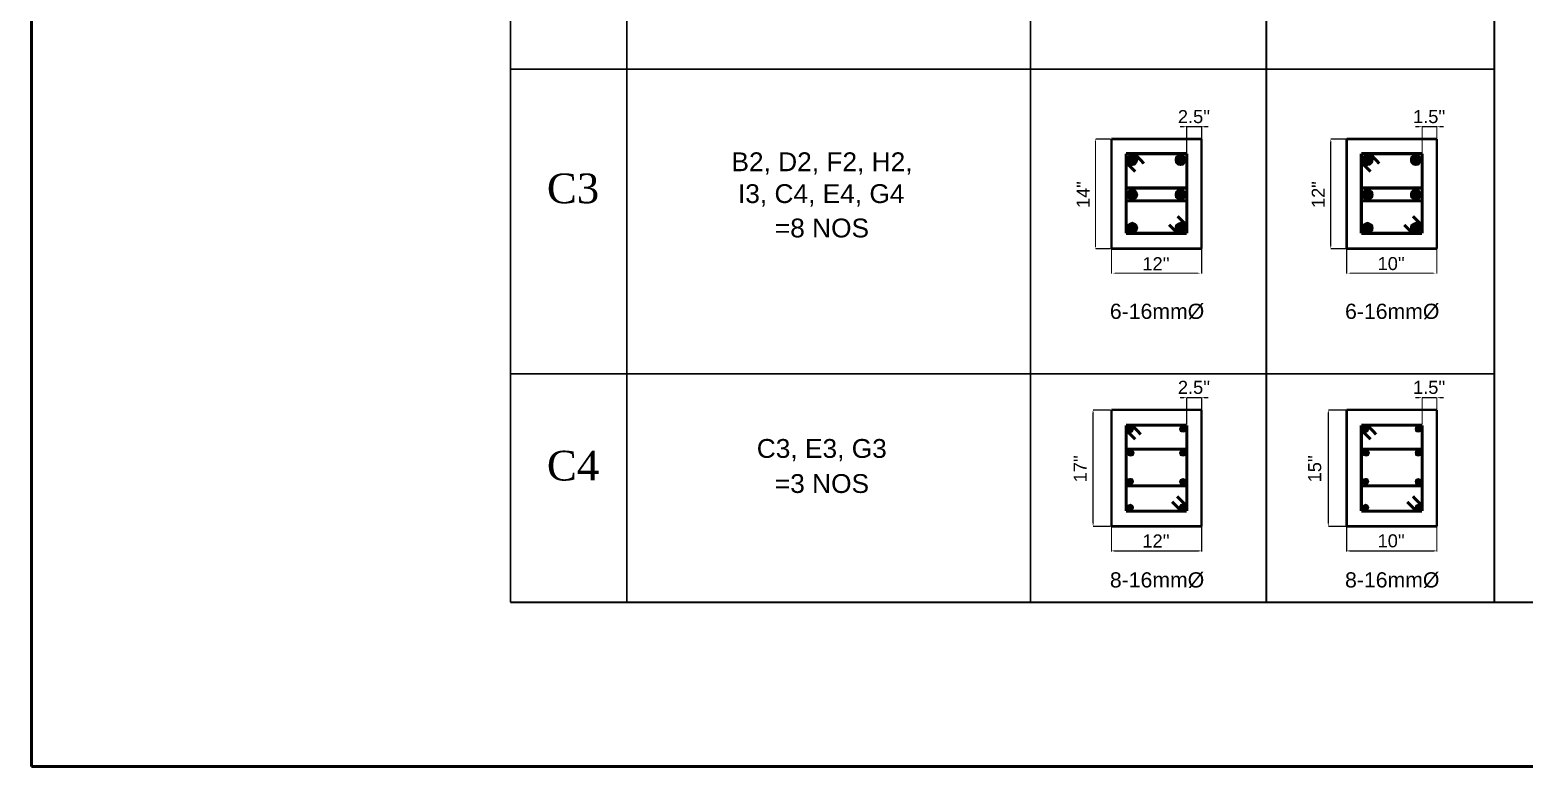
# Model space of a CAD drawing. Header units: millimetres. Extents: x 5 to 350, y 3 to 213.
# Drawn here: x 5 to 211.5, y 2.9 to 104.9 of the extents above; entities that cross this region are included whole.
import ezdxf

# ---------------------------------------------------------------- set-up
doc = ezdxf.new("R2010")
doc.units = ezdxf.units.MM
for name, color, linetype in [('H', 251, 'Continuous'), ('P', 255, 'Continuous'), ('T', 255, 'Continuous')]:
    doc.layers.add(name, color=color, linetype=linetype)
doc.styles.get("Standard").update_dxf_attribs({"font": 'arial.ttf'})

msp = doc.modelspace()

# ---------------------------------------------------------------- hatches: boundary and pattern name
at = {"layer": 'H', "linetype": 'Continuous'}
for points in [[(164.43, 91.44), (164.43, 91.616), (164.924, 91.528), (164.43, 91.44)], [(167.393, 91.44), (166.97, 91.528), (167.393, 91.616), (167.393, 91.44)], [(196.938, 91.44), (196.938, 91.616), (197.45, 91.528), (196.938, 91.44)], [(199.99, 91.44), (199.478, 91.528), (199.99, 91.616), (199.99, 91.44)], [(152.224, 89.412), (152.312, 89.835), (152.4, 89.412), (152.224, 89.412)], [(184.75, 89.412), (184.82, 89.835), (184.908, 89.412), (184.75, 89.412)], [(156.545, 86.96), (156.633, 87.383), (157.392, 86.96), (156.545, 86.96)], [(156.633, 86.536), (156.545, 86.96), (157.392, 86.96), (156.633, 86.536)], [(157.392, 86.96), (156.633, 87.383), (156.968, 87.63), (157.392, 86.96)], [(156.968, 86.184), (156.633, 86.536), (157.392, 86.96), (156.968, 86.184)], [(157.392, 86.96), (156.968, 87.63), (157.392, 87.806), (157.392, 86.96)], [(157.392, 86.113), (156.968, 86.184), (157.392, 86.96), (157.392, 86.113)], [(157.392, 86.96), (157.392, 87.806), (157.815, 87.63), (157.392, 86.96)], [(157.392, 86.96), (157.815, 87.63), (158.08, 87.383), (157.392, 86.96)], [(157.392, 86.96), (158.08, 87.383), (158.238, 86.96), (157.392, 86.96)], [(157.392, 86.113), (157.392, 86.96), (157.815, 86.184), (157.392, 86.113)], [(157.815, 86.184), (157.392, 86.96), (158.08, 86.536), (157.815, 86.184)], [(158.08, 86.536), (157.392, 86.96), (158.238, 86.96), (158.08, 86.536)], [(163.23, 86.96), (163.318, 87.383), (164.077, 86.96), (163.23, 86.96)], [(163.318, 86.536), (163.23, 86.96), (164.077, 86.96), (163.318, 86.536)], [(164.077, 86.96), (163.318, 87.383), (163.654, 87.63), (164.077, 86.96)], [(163.654, 86.184), (163.318, 86.536), (164.077, 86.96), (163.654, 86.184)], [(164.077, 86.96), (163.654, 87.63), (164.077, 87.806), (164.077, 86.96)], [(164.077, 86.113), (163.654, 86.184), (164.077, 86.96), (164.077, 86.113)], [(164.077, 86.96), (164.077, 87.806), (164.5, 87.63), (164.077, 86.96)], [(164.077, 86.96), (164.5, 87.63), (164.765, 87.383), (164.077, 86.96)], [(164.077, 86.96), (164.765, 87.383), (164.853, 86.96), (164.077, 86.96)], [(164.077, 86.113), (164.077, 86.96), (164.5, 86.184), (164.077, 86.113)], [(164.5, 86.184), (164.077, 86.96), (164.765, 86.536), (164.5, 86.184)], [(164.765, 86.536), (164.077, 86.96), (164.853, 86.96), (164.765, 86.536)], [(189.054, 86.96), (189.142, 87.383), (189.9, 86.96), (189.054, 86.96)], [(189.142, 86.536), (189.054, 86.96), (189.9, 86.96), (189.142, 86.536)], [(189.9, 86.96), (189.142, 87.383), (189.477, 87.63), (189.9, 86.96)], [(189.477, 86.184), (189.142, 86.536), (189.9, 86.96), (189.477, 86.184)], [(189.9, 86.96), (189.477, 87.63), (189.9, 87.806), (189.9, 86.96)], [(189.9, 86.113), (189.477, 86.184), (189.9, 86.96), (189.9, 86.113)], [(189.9, 86.96), (189.9, 87.806), (190.324, 87.63), (189.9, 86.96)], [(189.9, 86.96), (190.324, 87.63), (190.676, 87.383), (189.9, 86.96)], [(189.9, 86.96), (190.676, 87.383), (190.747, 86.96), (189.9, 86.96)], [(189.9, 86.113), (189.9, 86.96), (190.324, 86.184), (189.9, 86.113)], [(190.324, 86.184), (189.9, 86.96), (190.676, 86.536), (190.324, 86.184)], [(190.676, 86.536), (189.9, 86.96), (190.747, 86.96), (190.676, 86.536)], [(195.756, 86.96), (195.827, 87.383), (196.603, 86.96), (195.756, 86.96)], [(195.827, 86.536), (195.756, 86.96), (196.603, 86.96), (195.827, 86.536)], [(196.603, 86.96), (195.827, 87.383), (196.18, 87.63), (196.603, 86.96)], [(196.18, 86.184), (195.827, 86.536), (196.603, 86.96), (196.18, 86.184)], [(196.603, 86.96), (196.18, 87.63), (196.603, 87.806), (196.603, 86.96)], [(196.603, 86.113), (196.18, 86.184), (196.603, 86.96), (196.603, 86.113)], [(196.603, 86.96), (196.603, 87.806), (197.026, 87.63), (196.603, 86.96)], [(196.603, 86.96), (197.026, 87.63), (197.273, 87.383), (196.603, 86.96)], [(196.603, 86.96), (197.273, 87.383), (197.45, 86.96), (196.603, 86.96)], [(196.603, 86.113), (196.603, 86.96), (197.026, 86.184), (196.603, 86.113)], [(197.026, 86.184), (196.603, 86.96), (197.273, 86.536), (197.026, 86.184)], [(197.273, 86.536), (196.603, 86.96), (197.45, 86.96), (197.273, 86.536)], [(157.392, 82.127), (156.633, 82.55), (156.968, 82.885), (157.392, 82.127)], [(157.392, 82.127), (156.968, 82.885), (157.392, 82.973), (157.392, 82.127)], [(157.392, 82.127), (157.392, 82.973), (157.815, 82.885), (157.392, 82.127)], [(157.392, 82.127), (157.815, 82.885), (158.08, 82.55), (157.392, 82.127)], [(164.077, 82.127), (163.318, 82.55), (163.654, 82.885), (164.077, 82.127)], [(164.077, 82.127), (163.654, 82.885), (164.077, 82.973), (164.077, 82.127)], [(164.077, 82.127), (164.077, 82.973), (164.5, 82.885), (164.077, 82.127)], [(164.077, 82.127), (164.5, 82.885), (164.765, 82.55), (164.077, 82.127)], [(189.9, 82.127), (189.142, 82.55), (189.477, 82.885), (189.9, 82.127)], [(189.9, 82.127), (189.477, 82.885), (189.9, 82.973), (189.9, 82.127)], [(189.9, 82.127), (189.9, 82.973), (190.324, 82.885), (189.9, 82.127)], [(189.9, 82.127), (190.324, 82.885), (190.676, 82.55), (189.9, 82.127)], [(196.603, 82.127), (195.827, 82.55), (196.18, 82.885), (196.603, 82.127)], [(196.603, 82.127), (196.18, 82.885), (196.603, 82.973), (196.603, 82.127)], [(196.603, 82.127), (196.603, 82.973), (197.026, 82.885), (196.603, 82.127)], [(196.603, 82.127), (197.026, 82.885), (197.273, 82.55), (196.603, 82.127)], [(156.545, 82.127), (156.633, 82.55), (157.392, 82.127), (156.545, 82.127)], [(156.633, 81.703), (156.545, 82.127), (157.392, 82.127), (156.633, 81.703)], [(156.968, 81.456), (156.633, 81.703), (157.392, 82.127), (156.968, 81.456)], [(157.392, 81.28), (156.968, 81.456), (157.392, 82.127), (157.392, 81.28)], [(157.392, 82.127), (158.08, 82.55), (158.238, 82.127), (157.392, 82.127)], [(157.392, 81.28), (157.392, 82.127), (157.815, 81.456), (157.392, 81.28)], [(157.815, 81.456), (157.392, 82.127), (158.08, 81.703), (157.815, 81.456)], [(158.08, 81.703), (157.392, 82.127), (158.238, 82.127), (158.08, 81.703)], [(163.23, 82.127), (163.318, 82.55), (164.077, 82.127), (163.23, 82.127)], [(163.318, 81.703), (163.23, 82.127), (164.077, 82.127), (163.318, 81.703)], [(163.654, 81.456), (163.318, 81.703), (164.077, 82.127), (163.654, 81.456)], [(164.077, 81.28), (163.654, 81.456), (164.077, 82.127), (164.077, 81.28)], [(164.077, 82.127), (164.765, 82.55), (164.853, 82.127), (164.077, 82.127)], [(164.077, 81.28), (164.077, 82.127), (164.5, 81.456), (164.077, 81.28)], [(164.5, 81.456), (164.077, 82.127), (164.765, 81.703), (164.5, 81.456)], [(164.765, 81.703), (164.077, 82.127), (164.853, 82.127), (164.765, 81.703)], [(189.054, 82.127), (189.142, 82.55), (189.9, 82.127), (189.054, 82.127)], [(189.142, 81.703), (189.054, 82.127), (189.9, 82.127), (189.142, 81.703)], [(189.477, 81.456), (189.142, 81.703), (189.9, 82.127), (189.477, 81.456)], [(189.9, 81.28), (189.477, 81.456), (189.9, 82.127), (189.9, 81.28)], [(189.9, 82.127), (190.676, 82.55), (190.747, 82.127), (189.9, 82.127)], [(189.9, 81.28), (189.9, 82.127), (190.324, 81.456), (189.9, 81.28)], [(190.324, 81.456), (189.9, 82.127), (190.676, 81.703), (190.324, 81.456)], [(190.676, 81.703), (189.9, 82.127), (190.747, 82.127), (190.676, 81.703)], [(195.756, 82.127), (195.827, 82.55), (196.603, 82.127), (195.756, 82.127)], [(195.827, 81.703), (195.756, 82.127), (196.603, 82.127), (195.827, 81.703)], [(196.18, 81.456), (195.827, 81.703), (196.603, 82.127), (196.18, 81.456)], [(196.603, 81.28), (196.18, 81.456), (196.603, 82.127), (196.603, 81.28)], [(196.603, 82.127), (197.273, 82.55), (197.45, 82.127), (196.603, 82.127)], [(196.603, 81.28), (196.603, 82.127), (197.026, 81.456), (196.603, 81.28)], [(197.026, 81.456), (196.603, 82.127), (197.273, 81.703), (197.026, 81.456)], [(197.273, 81.703), (196.603, 82.127), (197.45, 82.127), (197.273, 81.703)], [(156.545, 77.558), (156.633, 77.982), (157.392, 77.558), (156.545, 77.558)], [(156.633, 77.135), (156.545, 77.558), (157.392, 77.558), (156.633, 77.135)], [(157.392, 77.558), (156.633, 77.982), (156.968, 78.228), (157.392, 77.558)], [(156.968, 76.8), (156.633, 77.135), (157.392, 77.558), (156.968, 76.8)], [(157.392, 77.558), (156.968, 78.228), (157.392, 78.405), (157.392, 77.558)], [(157.392, 76.712), (156.968, 76.8), (157.392, 77.558), (157.392, 76.712)], [(157.392, 77.558), (157.392, 78.405), (157.815, 78.228), (157.392, 77.558)], [(157.392, 77.558), (157.815, 78.228), (158.08, 77.982), (157.392, 77.558)], [(157.392, 77.558), (158.08, 77.982), (158.238, 77.558), (157.392, 77.558)], [(157.392, 76.712), (157.392, 77.558), (157.815, 76.8), (157.392, 76.712)], [(157.815, 76.8), (157.392, 77.558), (158.08, 77.135), (157.815, 76.8)], [(158.08, 77.135), (157.392, 77.558), (158.238, 77.558), (158.08, 77.135)], [(163.23, 77.558), (163.318, 77.982), (164.077, 77.558), (163.23, 77.558)], [(163.318, 77.135), (163.23, 77.558), (164.077, 77.558), (163.318, 77.135)], [(164.077, 77.558), (163.318, 77.982), (163.654, 78.228), (164.077, 77.558)], [(163.654, 76.8), (163.318, 77.135), (164.077, 77.558), (163.654, 76.8)], [(164.077, 77.558), (163.654, 78.228), (164.077, 78.405), (164.077, 77.558)], [(164.077, 76.712), (163.654, 76.8), (164.077, 77.558), (164.077, 76.712)], [(164.077, 77.558), (164.077, 78.405), (164.5, 78.228), (164.077, 77.558)], [(164.077, 77.558), (164.5, 78.228), (164.765, 77.982), (164.077, 77.558)], [(164.077, 77.558), (164.765, 77.982), (164.853, 77.558), (164.077, 77.558)], [(164.077, 76.712), (164.077, 77.558), (164.5, 76.8), (164.077, 76.712)], [(164.5, 76.8), (164.077, 77.558), (164.765, 77.135), (164.5, 76.8)], [(164.765, 77.135), (164.077, 77.558), (164.853, 77.558), (164.765, 77.135)], [(189.054, 77.558), (189.142, 77.982), (189.9, 77.558), (189.054, 77.558)], [(189.142, 77.135), (189.054, 77.558), (189.9, 77.558), (189.142, 77.135)], [(189.9, 77.558), (189.142, 77.982), (189.477, 78.228), (189.9, 77.558)], [(189.477, 76.8), (189.142, 77.135), (189.9, 77.558), (189.477, 76.8)], [(189.9, 77.558), (189.477, 78.228), (189.9, 78.405), (189.9, 77.558)], [(189.9, 76.712), (189.477, 76.8), (189.9, 77.558), (189.9, 76.712)], [(189.9, 77.558), (189.9, 78.405), (190.324, 78.228), (189.9, 77.558)], [(189.9, 77.558), (190.324, 78.228), (190.676, 77.982), (189.9, 77.558)], [(189.9, 77.558), (190.676, 77.982), (190.747, 77.558), (189.9, 77.558)], [(189.9, 76.712), (189.9, 77.558), (190.324, 76.8), (189.9, 76.712)], [(190.324, 76.8), (189.9, 77.558), (190.676, 77.135), (190.324, 76.8)], [(190.676, 77.135), (189.9, 77.558), (190.747, 77.558), (190.676, 77.135)], [(195.756, 77.558), (195.827, 77.982), (196.603, 77.558), (195.756, 77.558)], [(195.827, 77.135), (195.756, 77.558), (196.603, 77.558), (195.827, 77.135)], [(196.603, 77.558), (195.827, 77.982), (196.18, 78.228), (196.603, 77.558)], [(196.18, 76.8), (195.827, 77.135), (196.603, 77.558), (196.18, 76.8)], [(196.603, 77.558), (196.18, 78.228), (196.603, 78.405), (196.603, 77.558)], [(196.603, 76.712), (196.18, 76.8), (196.603, 77.558), (196.603, 76.712)], [(196.603, 77.558), (196.603, 78.405), (197.026, 78.228), (196.603, 77.558)], [(196.603, 77.558), (197.026, 78.228), (197.273, 77.982), (196.603, 77.558)], [(196.603, 77.558), (197.273, 77.982), (197.45, 77.558), (196.603, 77.558)], [(196.603, 76.712), (196.603, 77.558), (197.026, 76.8), (196.603, 76.712)], [(197.026, 76.8), (196.603, 77.558), (197.273, 77.135), (197.026, 76.8)], [(197.273, 77.135), (196.603, 77.558), (197.45, 77.558), (197.273, 77.135)], [(152.312, 74.683), (152.224, 75.106), (152.4, 75.106), (152.312, 74.683)], [(184.82, 74.683), (184.75, 75.106), (184.908, 75.106), (184.82, 74.683)], [(154.94, 71.208), (154.517, 71.296), (154.94, 71.296), (154.94, 71.208)], [(166.546, 71.208), (166.546, 71.296), (166.97, 71.296), (166.546, 71.208)], [(187.448, 71.208), (187.025, 71.296), (187.448, 71.296), (187.448, 71.208)], [(199.055, 71.208), (199.055, 71.296), (199.478, 71.296), (199.055, 71.208)], [(164.43, 54.01), (164.43, 54.187), (164.924, 54.098), (164.43, 54.01)], [(167.393, 54.01), (166.97, 54.098), (167.393, 54.187), (167.393, 54.01)], [(196.938, 54.01), (196.938, 54.187), (197.45, 54.098), (196.938, 54.01)], [(199.99, 54.01), (199.478, 54.098), (199.99, 54.187), (199.99, 54.01)], [(151.888, 51.982), (151.977, 52.405), (152.065, 51.982), (151.888, 51.982)], [(184.397, 51.982), (184.485, 52.405), (184.573, 51.982), (184.397, 51.982)], [(156.633, 49.777), (156.722, 50.13), (157.145, 49.777), (156.633, 49.777)], [(156.722, 49.354), (156.633, 49.777), (157.145, 49.777), (156.722, 49.354)], [(157.145, 49.777), (156.722, 50.13), (157.145, 50.288), (157.145, 49.777)], [(157.145, 49.195), (156.722, 49.354), (157.145, 49.777), (157.145, 49.195)], [(157.145, 49.777), (157.145, 50.288), (157.48, 50.13), (157.145, 49.777)], [(157.145, 49.777), (157.48, 50.13), (157.656, 49.777), (157.145, 49.777)], [(157.145, 49.195), (157.145, 49.777), (157.48, 49.354), (157.145, 49.195)], [(157.48, 49.354), (157.145, 49.777), (157.656, 49.777), (157.48, 49.354)], [(163.83, 49.777), (164.006, 50.13), (164.43, 49.777), (163.83, 49.777)], [(164.006, 49.354), (163.83, 49.777), (164.43, 49.777), (164.006, 49.354)], [(164.43, 49.777), (164.006, 50.13), (164.43, 50.288), (164.43, 49.777)], [(164.43, 49.283), (164.006, 49.354), (164.43, 49.777), (164.43, 49.283)], [(164.43, 49.777), (164.43, 50.288), (164.765, 50.13), (164.43, 49.777)], [(164.43, 49.777), (164.765, 50.13), (164.924, 49.777), (164.43, 49.777)], [(164.43, 49.283), (164.43, 49.777), (164.765, 49.354), (164.43, 49.283)], [(164.765, 49.354), (164.43, 49.777), (164.924, 49.777), (164.765, 49.354)], [(189.142, 49.777), (189.318, 50.13), (189.653, 49.777), (189.142, 49.777)], [(189.318, 49.354), (189.142, 49.777), (189.653, 49.777), (189.318, 49.354)], [(189.653, 49.777), (189.318, 50.13), (189.653, 50.288), (189.653, 49.777)], [(189.653, 49.195), (189.318, 49.354), (189.653, 49.777), (189.653, 49.195)], [(189.653, 49.777), (189.653, 50.288), (189.988, 50.13), (189.653, 49.777)], [(189.653, 49.777), (189.988, 50.13), (190.165, 49.777), (189.653, 49.777)], [(189.653, 49.195), (189.653, 49.777), (189.988, 49.354), (189.653, 49.195)], [(189.988, 49.354), (189.653, 49.777), (190.165, 49.777), (189.988, 49.354)], [(196.427, 49.777), (196.515, 50.13), (196.938, 49.777), (196.427, 49.777)], [(196.515, 49.354), (196.427, 49.777), (196.938, 49.777), (196.515, 49.354)], [(196.938, 49.777), (196.515, 50.13), (196.938, 50.288), (196.938, 49.777)], [(196.938, 49.283), (196.515, 49.354), (196.938, 49.777), (196.938, 49.283)], [(196.938, 49.777), (196.938, 50.288), (197.273, 50.13), (196.938, 49.777)], [(196.938, 49.777), (197.273, 50.13), (197.45, 49.777), (196.938, 49.777)], [(196.938, 49.283), (196.938, 49.777), (197.273, 49.354), (196.938, 49.283)], [(197.273, 49.354), (196.938, 49.777), (197.45, 49.777), (197.273, 49.354)], [(156.633, 46.478), (156.81, 46.814), (157.145, 46.478), (156.633, 46.478)], [(156.81, 46.055), (156.633, 46.478), (157.145, 46.478), (156.81, 46.055)], [(157.145, 46.478), (156.81, 46.814), (157.145, 46.99), (157.145, 46.478)], [(157.145, 45.967), (156.81, 46.055), (157.145, 46.478), (157.145, 45.967)], [(157.145, 46.478), (157.145, 46.99), (157.568, 46.814), (157.145, 46.478)], [(157.145, 46.478), (157.568, 46.814), (157.727, 46.478), (157.145, 46.478)], [(157.145, 45.967), (157.145, 46.478), (157.568, 46.055), (157.145, 45.967)], [(157.568, 46.055), (157.145, 46.478), (157.727, 46.478), (157.568, 46.055)], [(163.83, 46.478), (164.006, 46.814), (164.43, 46.478), (163.83, 46.478)], [(164.006, 46.055), (163.83, 46.478), (164.43, 46.478), (164.006, 46.055)], [(164.43, 46.478), (164.006, 46.814), (164.43, 46.99), (164.43, 46.478)], [(164.43, 45.967), (164.006, 46.055), (164.43, 46.478), (164.43, 45.967)], [(164.43, 46.478), (164.43, 46.99), (164.765, 46.814), (164.43, 46.478)], [(164.43, 46.478), (164.765, 46.814), (164.924, 46.478), (164.43, 46.478)], [(164.43, 45.967), (164.43, 46.478), (164.765, 46.055), (164.43, 45.967)], [(164.765, 46.055), (164.43, 46.478), (164.924, 46.478), (164.765, 46.055)], [(189.142, 46.478), (189.318, 46.814), (189.742, 46.478), (189.142, 46.478)], [(189.318, 46.055), (189.142, 46.478), (189.742, 46.478), (189.318, 46.055)], [(189.742, 46.478), (189.318, 46.814), (189.742, 46.99), (189.742, 46.478)], [(189.742, 45.967), (189.318, 46.055), (189.742, 46.478), (189.742, 45.967)], [(189.742, 46.478), (189.742, 46.99), (190.077, 46.814), (189.742, 46.478)], [(189.742, 46.478), (190.077, 46.814), (190.253, 46.478), (189.742, 46.478)], [(189.742, 45.967), (189.742, 46.478), (190.077, 46.055), (189.742, 45.967)], [(190.077, 46.055), (189.742, 46.478), (190.253, 46.478), (190.077, 46.055)], [(196.427, 46.478), (196.515, 46.814), (196.938, 46.478), (196.427, 46.478)], [(196.515, 46.055), (196.427, 46.478), (196.938, 46.478), (196.515, 46.055)], [(196.938, 46.478), (196.515, 46.814), (196.938, 46.99), (196.938, 46.478)], [(196.938, 45.967), (196.515, 46.055), (196.938, 46.478), (196.938, 45.967)], [(196.938, 46.478), (196.938, 46.99), (197.273, 46.814), (196.938, 46.478)], [(196.938, 46.478), (197.273, 46.814), (197.45, 46.478), (196.938, 46.478)], [(196.938, 45.967), (196.938, 46.478), (197.273, 46.055), (196.938, 45.967)], [(197.273, 46.055), (196.938, 46.478), (197.45, 46.478), (197.273, 46.055)], [(156.633, 42.51), (156.722, 42.933), (157.145, 42.51), (156.633, 42.51)], [(156.722, 42.157), (156.633, 42.51), (157.145, 42.51), (156.722, 42.157)], [(157.145, 42.51), (156.722, 42.933), (157.145, 43.004), (157.145, 42.51)], [(157.145, 41.998), (156.722, 42.157), (157.145, 42.51), (157.145, 41.998)], [(157.145, 42.51), (157.145, 43.004), (157.48, 42.933), (157.145, 42.51)], [(157.145, 42.51), (157.48, 42.933), (157.656, 42.51), (157.145, 42.51)], [(157.145, 41.998), (157.145, 42.51), (157.48, 42.157), (157.145, 41.998)], [(157.48, 42.157), (157.145, 42.51), (157.656, 42.51), (157.48, 42.157)], [(163.83, 42.51), (164.006, 42.845), (164.43, 42.51), (163.83, 42.51)], [(164.006, 42.086), (163.83, 42.51), (164.43, 42.51), (164.006, 42.086)], [(164.43, 42.51), (164.006, 42.845), (164.43, 43.004), (164.43, 42.51)], [(164.43, 41.91), (164.006, 42.086), (164.43, 42.51), (164.43, 41.91)], [(164.43, 42.51), (164.43, 43.004), (164.765, 42.845), (164.43, 42.51)], [(164.43, 42.51), (164.765, 42.845), (164.924, 42.51), (164.43, 42.51)], [(164.43, 41.91), (164.43, 42.51), (164.765, 42.086), (164.43, 41.91)], [(164.765, 42.086), (164.43, 42.51), (164.924, 42.51), (164.765, 42.086)], [(189.142, 42.51), (189.318, 42.933), (189.653, 42.51), (189.142, 42.51)], [(189.318, 42.157), (189.142, 42.51), (189.653, 42.51), (189.318, 42.157)], [(189.653, 42.51), (189.318, 42.933), (189.653, 43.004), (189.653, 42.51)], [(189.653, 41.998), (189.318, 42.157), (189.653, 42.51), (189.653, 41.998)], [(189.653, 42.51), (189.653, 43.004), (189.988, 42.933), (189.653, 42.51)], [(189.653, 42.51), (189.988, 42.933), (190.165, 42.51), (189.653, 42.51)], [(189.653, 41.998), (189.653, 42.51), (189.988, 42.157), (189.653, 41.998)], [(189.988, 42.157), (189.653, 42.51), (190.165, 42.51), (189.988, 42.157)], [(196.427, 42.51), (196.515, 42.845), (196.938, 42.51), (196.427, 42.51)], [(196.515, 42.086), (196.427, 42.51), (196.938, 42.51), (196.515, 42.086)], [(196.938, 42.51), (196.515, 42.845), (196.938, 43.004), (196.938, 42.51)], [(196.938, 41.91), (196.515, 42.086), (196.938, 42.51), (196.938, 41.91)], [(196.938, 42.51), (196.938, 43.004), (197.273, 42.845), (196.938, 42.51)], [(196.938, 42.51), (197.273, 42.845), (197.45, 42.51), (196.938, 42.51)], [(196.938, 41.91), (196.938, 42.51), (197.273, 42.086), (196.938, 41.91)], [(197.273, 42.086), (196.938, 42.51), (197.45, 42.51), (197.273, 42.086)], [(156.633, 38.947), (156.722, 39.282), (157.145, 38.947), (156.633, 38.947)], [(157.145, 38.947), (156.722, 39.282), (157.145, 39.458), (157.145, 38.947)], [(157.145, 38.947), (157.145, 39.458), (157.48, 39.282), (157.145, 38.947)], [(157.145, 38.947), (157.48, 39.282), (157.656, 38.947), (157.145, 38.947)], [(163.83, 39.035), (164.006, 39.37), (164.43, 39.035), (163.83, 39.035)], [(163.83, 38.947), (164.006, 39.282), (164.43, 38.947), (163.83, 38.947)], [(164.43, 39.035), (164.006, 39.37), (164.43, 39.546), (164.43, 39.035)], [(164.43, 38.947), (164.006, 39.282), (164.43, 39.458), (164.43, 38.947)], [(164.43, 39.035), (164.43, 39.546), (164.765, 39.37), (164.43, 39.035)], [(164.43, 38.947), (164.43, 39.458), (164.765, 39.282), (164.43, 38.947)], [(164.43, 39.035), (164.765, 39.37), (164.924, 39.035), (164.43, 39.035)], [(164.43, 38.947), (164.765, 39.282), (164.924, 38.947), (164.43, 38.947)], [(189.142, 38.947), (189.318, 39.282), (189.653, 38.947), (189.142, 38.947)], [(189.653, 38.947), (189.318, 39.282), (189.653, 39.458), (189.653, 38.947)], [(189.653, 38.947), (189.653, 39.458), (189.988, 39.282), (189.653, 38.947)], [(189.653, 38.947), (189.988, 39.282), (190.165, 38.947), (189.653, 38.947)], [(196.427, 38.947), (196.515, 39.282), (196.938, 38.947), (196.427, 38.947)], [(196.938, 38.947), (196.515, 39.282), (196.938, 39.458), (196.938, 38.947)], [(196.938, 38.947), (196.938, 39.458), (197.273, 39.282), (196.938, 38.947)], [(196.938, 38.947), (197.273, 39.282), (197.45, 38.947), (196.938, 38.947)], [(156.722, 38.523), (156.633, 38.947), (157.145, 38.947), (156.722, 38.523)], [(157.145, 38.347), (156.722, 38.523), (157.145, 38.947), (157.145, 38.347)], [(157.145, 38.347), (157.145, 38.947), (157.48, 38.523), (157.145, 38.347)], [(157.48, 38.523), (157.145, 38.947), (157.656, 38.947), (157.48, 38.523)], [(164.006, 38.612), (163.83, 39.035), (164.43, 39.035), (164.006, 38.612)], [(164.006, 38.523), (163.83, 38.947), (164.43, 38.947), (164.006, 38.523)], [(164.43, 38.435), (164.006, 38.612), (164.43, 39.035), (164.43, 38.435)], [(164.43, 38.347), (164.006, 38.523), (164.43, 38.947), (164.43, 38.347)], [(164.43, 38.435), (164.43, 39.035), (164.765, 38.612), (164.43, 38.435)], [(164.765, 38.612), (164.43, 39.035), (164.924, 39.035), (164.765, 38.612)], [(164.43, 38.347), (164.43, 38.947), (164.765, 38.523), (164.43, 38.347)], [(164.765, 38.523), (164.43, 38.947), (164.924, 38.947), (164.765, 38.523)], [(189.318, 38.523), (189.142, 38.947), (189.653, 38.947), (189.318, 38.523)], [(189.653, 38.347), (189.318, 38.523), (189.653, 38.947), (189.653, 38.347)], [(189.653, 38.347), (189.653, 38.947), (189.988, 38.523), (189.653, 38.347)], [(189.988, 38.523), (189.653, 38.947), (190.165, 38.947), (189.988, 38.523)], [(196.515, 38.523), (196.427, 38.947), (196.938, 38.947), (196.515, 38.523)], [(196.938, 38.347), (196.515, 38.523), (196.938, 38.947), (196.938, 38.347)], [(196.938, 38.347), (196.938, 38.947), (197.273, 38.523), (196.938, 38.347)], [(197.273, 38.523), (196.938, 38.947), (197.45, 38.947), (197.273, 38.523)], [(151.977, 36.318), (151.888, 36.83), (152.065, 36.83), (151.977, 36.318)], [(184.485, 36.318), (184.397, 36.83), (184.573, 36.83), (184.485, 36.318)], [(154.94, 32.844), (154.517, 32.932), (154.94, 33.02), (154.94, 32.844)], [(166.546, 32.844), (166.546, 33.02), (166.97, 32.932), (166.546, 32.844)], [(187.448, 32.844), (187.025, 32.932), (187.448, 33.02), (187.448, 32.844)], [(199.055, 32.844), (199.055, 33.02), (199.478, 32.932), (199.055, 32.844)]]:
    msp.add_hatch(color=256, dxfattribs=at).paths.add_polyline_path(points)

# ---------------------------------------------------------------- linework, layer by layer
at = {"layer": 'P'}
for points, const_width in [([(5.256, 3.14), (5.256, 212.513)], 0.423), ([(5.256, 3.14), (5.256, 212.513)], 0.423), ([(71.455, 194.222), (71.455, 25.823)], 0.254), ([(87.542, 194.222), (87.542, 25.823)], 0.254), ([(143.334, 194.222), (143.334, 25.823)], 0.254), ([(175.93, 194.222), (175.93, 25.823)], 0.254), ([(207.433, 194.222), (207.433, 25.823)], 0.254), ([(71.455, 99.483), (207.433, 99.483)], 0.254), ([(90.417, 99.483), (143.334, 99.483)], 0.254), ([(164.43, 91.528), (164.006, 91.528)], 0.169), ([(164.924, 87.806), (164.924, 91.616)], 0.169), ([(164.924, 91.528), (166.97, 91.528)], 0.169), ([(166.97, 89.835), (166.97, 91.616)], 0.169), ([(167.393, 91.528), (167.887, 91.528)], 0.169), ([(196.938, 91.528), (196.515, 91.528)], 0.169), ([(197.45, 87.806), (197.45, 91.616)], 0.169), ([(197.45, 91.528), (199.478, 91.528)], 0.169), ([(199.478, 89.835), (199.478, 91.616)], 0.169), ([(199.99, 91.528), (200.413, 91.528)], 0.169), ([(154.428, 89.835), (152.312, 89.835)], 0.169), ([(152.312, 75.106), (152.312, 89.412)], 0.169), ([(154.517, 89.835), (166.97, 89.835)], 0.339), ([(154.517, 74.683), (154.517, 89.835)], 0.339), ([(154.517, 89.835), (154.517, 89.835)], 0.339), ([(166.97, 89.835), (166.97, 74.683)], 0.339), ([(187.025, 89.835), (184.82, 89.835)], 0.169), ([(184.82, 75.106), (184.82, 89.412)], 0.169), ([(187.025, 89.835), (199.478, 89.835)], 0.339), ([(187.025, 74.683), (187.025, 89.835)], 0.339), ([(187.025, 89.835), (187.025, 89.835)], 0.339), ([(199.478, 89.835), (199.478, 74.683)], 0.339), ([(156.545, 87.806), (164.924, 87.806)], 0.423), ([(156.545, 76.8), (156.545, 87.806)], 0.423), ([(156.545, 87.806), (156.545, 87.806)], 0.423), ([(156.545, 86.607), (157.815, 85.337)], 0.423), ([(157.727, 87.806), (158.997, 86.448)], 0.423), ([(164.924, 87.806), (164.924, 76.8)], 0.423), ([(189.054, 87.806), (197.45, 87.806)], 0.423), ([(189.054, 76.8), (189.054, 87.806)], 0.423), ([(189.054, 87.806), (189.054, 87.806)], 0.423), ([(189.054, 86.607), (190.324, 85.337)], 0.423), ([(190.253, 87.806), (191.523, 86.448)], 0.423), ([(197.45, 87.806), (197.45, 76.8)], 0.423), ([(156.545, 83.062), (164.924, 83.062)], 0.423), ([(189.054, 83.062), (197.45, 83.062)], 0.423), ([(156.545, 81.28), (164.924, 81.28)], 0.423), ([(189.054, 81.28), (197.45, 81.28)], 0.423), ([(164.924, 77.893), (163.654, 79.163)], 0.423), ([(197.45, 77.893), (196.18, 79.163)], 0.423), ([(164.924, 76.8), (156.545, 76.8)], 0.423), ([(163.742, 76.712), (162.472, 77.982)], 0.423), ([(197.45, 76.8), (189.054, 76.8)], 0.423), ([(196.25, 76.712), (194.98, 77.982)], 0.423), ([(154.428, 74.683), (152.312, 74.683)], 0.169), ([(166.97, 74.683), (154.517, 74.683)], 0.339), ([(154.517, 74.683), (154.517, 71.208)], 0.169), ([(166.97, 74.683), (166.97, 71.208)], 0.169), ([(187.025, 74.683), (184.82, 74.683)], 0.169), ([(199.478, 74.683), (187.025, 74.683)], 0.339), ([(187.025, 74.683), (187.025, 71.208)], 0.169), ([(199.478, 74.683), (199.478, 71.208)], 0.169), ([(154.94, 71.296), (166.546, 71.296)], 0.169), ([(187.448, 71.296), (199.055, 71.296)], 0.169), ([(71.455, 57.397), (207.433, 57.397)], 0.254), ([(164.43, 54.098), (164.006, 54.098)], 0.169), ([(164.924, 50.377), (164.924, 54.098)], 0.169), ([(164.924, 54.098), (166.97, 54.098)], 0.169), ([(166.97, 52.405), (166.97, 54.098)], 0.169), ([(167.393, 54.098), (167.887, 54.098)], 0.169), ([(196.938, 54.098), (196.515, 54.098)], 0.169), ([(197.45, 50.377), (197.45, 54.098)], 0.169), ([(197.45, 54.098), (199.478, 54.098)], 0.169), ([(199.478, 52.405), (199.478, 54.098)], 0.169), ([(199.99, 54.098), (200.413, 54.098)], 0.169), ([(154.428, 52.405), (151.977, 52.405)], 0.169), ([(151.977, 51.982), (151.977, 36.83)], 0.169), ([(154.517, 52.405), (166.97, 52.405)], 0.339), ([(154.517, 36.318), (154.517, 52.405)], 0.339), ([(154.517, 52.405), (154.517, 52.405)], 0.339), ([(166.97, 52.405), (166.97, 36.318)], 0.339), ([(187.025, 52.405), (184.485, 52.405)], 0.169), ([(184.485, 51.982), (184.485, 36.83)], 0.169), ([(187.025, 52.405), (199.478, 52.405)], 0.339), ([(187.025, 36.318), (187.025, 52.405)], 0.339), ([(187.025, 52.405), (187.025, 52.405)], 0.339), ([(199.478, 52.405), (199.478, 36.318)], 0.339), ([(156.545, 50.288), (164.924, 50.288)], 0.423), ([(156.545, 38.435), (156.545, 50.288)], 0.423), ([(156.545, 50.288), (156.545, 50.288)], 0.423), ([(156.545, 49.618), (157.815, 48.348)], 0.423), ([(157.304, 50.377), (158.574, 49.018)], 0.423), ([(164.924, 50.288), (164.924, 38.435)], 0.423), ([(189.054, 50.288), (197.45, 50.288)], 0.423), ([(189.054, 38.435), (189.054, 50.288)], 0.423), ([(189.054, 50.288), (189.054, 50.288)], 0.423), ([(189.054, 49.618), (190.324, 48.348)], 0.423), ([(189.83, 50.377), (191.1, 49.018)], 0.423), ([(197.45, 50.288), (197.45, 38.435)], 0.423), ([(156.545, 46.99), (164.924, 46.99)], 0.423), ([(189.054, 46.99), (197.45, 46.99)], 0.423), ([(156.545, 41.91), (164.924, 41.91)], 0.423), ([(189.054, 41.91), (197.45, 41.91)], 0.423), ([(164.165, 38.435), (162.895, 39.705)], 0.423), ([(164.924, 39.123), (163.583, 40.464)], 0.423), ([(196.674, 38.435), (195.404, 39.705)], 0.423), ([(197.45, 39.123), (196.18, 40.464)], 0.423), ([(164.924, 38.435), (156.545, 38.435)], 0.423), ([(197.45, 38.435), (189.054, 38.435)], 0.423), ([(154.428, 36.318), (151.977, 36.318)], 0.169), ([(166.97, 36.318), (154.517, 36.318)], 0.339), ([(154.517, 36.318), (154.517, 32.844)], 0.169), ([(166.97, 36.318), (166.97, 32.844)], 0.169), ([(187.025, 36.318), (184.485, 36.318)], 0.169), ([(199.478, 36.318), (187.025, 36.318)], 0.339), ([(187.025, 36.318), (187.025, 32.844)], 0.169), ([(199.478, 36.318), (199.478, 32.844)], 0.169), ([(154.94, 32.932), (166.546, 32.932)], 0.169), ([(187.448, 32.932), (199.055, 32.932)], 0.169), ([(71.455, 25.823), (207.433, 25.823)], 0.254), ([(207.433, 25.823), (255.87, 25.823)], 0.254), ([(350.273, 3.14), (5.256, 3.14)], 0.423), ([(350.273, 3.14), (5.256, 3.14)], 0.423)]:
    msp.add_lwpolyline(points, dxfattribs=dict(at, const_width=const_width))

# ---------------------------------------------------------------- texts
at = {"layer": 'T', "attachment_point": 7}
for s, insert, char_height in [("{\\fArial|b0|i0|c0|p18;2.5''}", (163.7, 92), 1.8), ("{\\fArial|b0|i0|c0|p18;1.5''}", (196.2, 92), 1.8), ('{\\fArial|b0|i0|c0|p18;B2, D2, F2, H2,}', (102, 84.9), 2.6), ('{\\fBook Antiqua|b0|i0|c0|p18;C3}', (76.5, 80.9), 4.1), ('{\\fArial|b0|i0|c0|p18;I3, C4, E4, G4}', (102.9, 80.5), 2.6), ('{\\fArial|b0|i0|c0|p18;=8 NOS}', (108, 76.2), 2.6), ("{\\fArial|b0|i0|c0|p18;12''}", (158.8, 71.7), 1.8), ("{\\fArial|b0|i0|c0|p18;10''}", (191.3, 71.7), 1.8), ('{\\fArial|b0|i0|c0|p18;6-16mmØ}', (154.3, 64.9), 2.1), ('{\\fArial|b0|i0|c0|p18;6-16mmØ}', (186.8, 64.9), 2.1), ("{\\fArial|b0|i0|c0|p18;2.5''}", (163.7, 54.6), 1.8), ("{\\fArial|b0|i0|c0|p18;1.5''}", (196.2, 54.6), 1.8), ('{\\fArial|b0|i0|c0|p18;C3, E3, G3}', (105.5, 45.3), 2.6), ('{\\fBook Antiqua|b0|i0|c0|p18;C4}', (76.5, 42.6), 4.1), ('{\\fArial|b0|i0|c0|p18;=3 NOS}', (108, 40.9), 2.6), ("{\\fArial|b0|i0|c0|p18;12''}", (158.8, 33.4), 1.8), ("{\\fArial|b0|i0|c0|p18;10''}", (191.3, 33.4), 1.8), ('{\\fArial|b0|i0|c0|p18;8-16mmØ}', (154.3, 27.8), 2.1), ('{\\fArial|b0|i0|c0|p18;8-16mmØ}', (186.8, 27.8), 2.1)]:
    msp.add_mtext(s, dxfattribs=dict(at, insert=insert, char_height=char_height))
at = {"layer": 'T', "char_height": 1.8, "attachment_point": 1, "rotation": 90}
for s, insert in [('{\\fArial|b0|i0|c0|p18;14"}', (149.7, 80.3)), ('{\\fArial|b0|i0|c0|p18;12"}', (182.2, 80.3)), ("{\\fArial|b0|i0|c0|p18;17''}", (149.3, 42.4)), ("{\\fArial|b0|i0|c0|p18;15''}", (181.7, 42.4))]:
    msp.add_mtext(s, dxfattribs=dict(at, insert=insert))

doc.saveas('drawing.dxf')
